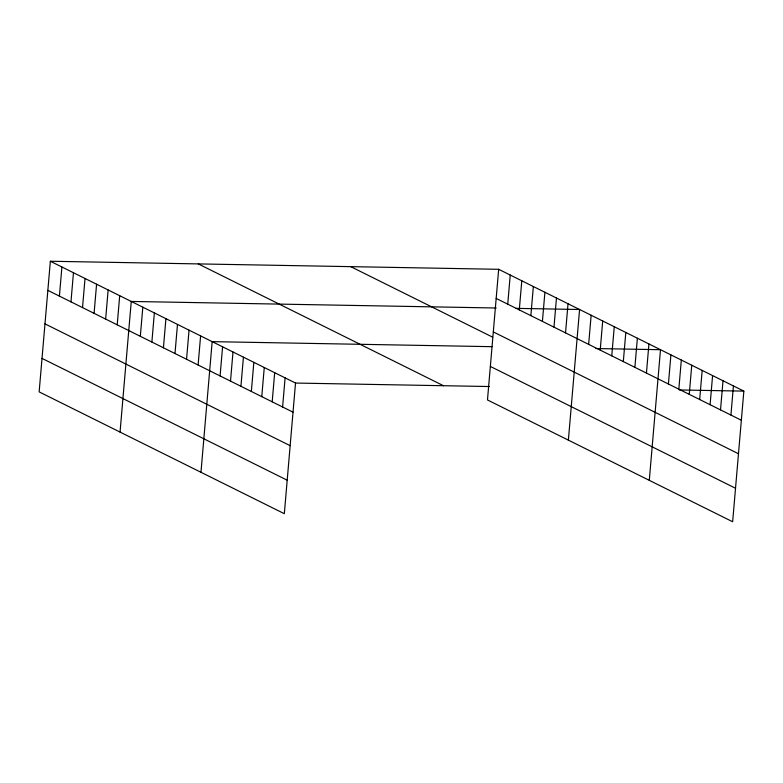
<?xml version="1.0" encoding="UTF-8"?>
<svg xmlns="http://www.w3.org/2000/svg" width="783" height="783" viewBox="0 0 783 783"><rect width="100%" height="100%" fill="white"/><g stroke="black" fill="none" stroke-linecap="round" stroke-linejoin="round"><path stroke-width="1.17" d="M50.347 261.248L39.15 391.882L284.327 513.697L295.524 383.053L50.347 261.248L498.673 269.303L743.85 391.118L732.653 521.752L487.476 399.947L498.673 269.303M59.41 296.111L61.906 266.993M70.969 301.846L73.465 272.729M82.528 307.592L85.024 278.474M94.087 313.337L96.583 284.219M105.646 319.072L108.142 289.955M117.205 324.818L119.701 295.7M120.053 432.079L131.26 301.445L496.216 308.003M140.323 336.308L142.819 307.19M151.873 342.044L154.368 312.926M163.432 347.789L165.927 318.671M174.991 353.534L177.487 324.416M186.55 359.27L189.046 330.152M198.109 365.015L200.605 335.897M200.967 472.276L212.164 341.642L491.978 346.673M220.092 375.938L222.587 346.82M230.505 381.115L233.001 351.998M240.929 386.293L243.425 357.175M251.343 391.471L253.839 362.353M261.767 396.648L264.262 367.521M272.19 401.816L274.686 372.698M282.604 406.994L285.1 377.876M507.736 304.166L510.232 275.048M519.295 309.911L521.791 280.794M530.854 315.647L533.35 286.529M542.413 321.392L544.909 292.274M553.972 327.137L556.468 298.02M565.532 332.883L568.027 303.755M568.38 440.144L579.586 309.5L516.173 308.365M588.65 344.363L591.145 315.246M600.209 350.109L602.704 320.991M611.758 355.844L614.264 326.726M623.317 361.589L625.813 332.472M634.876 367.335L637.372 338.217M646.435 373.07L648.931 343.952M649.293 480.341L660.49 349.698L595.912 348.543M668.418 383.993L670.914 354.875M678.832 389.171L681.327 360.053M689.255 394.348L691.751 365.23M699.679 399.526L702.175 370.408M710.093 404.703L712.589 375.586M720.517 409.881L723.012 380.763M730.93 415.059L733.426 385.941M295.524 383.053L489.444 386.538M679.272 389.954L743.85 391.118M496.177 298.421L741.354 420.236M493.31 331.923L738.477 453.739M350.725 266.641L492.576 337.121M490.354 366.444L735.521 488.249M198.295 263.91L443.472 385.716M47.851 290.366L293.028 412.171M44.983 323.868L290.15 445.674M42.018 358.389L287.195 480.194"/></g></svg>
